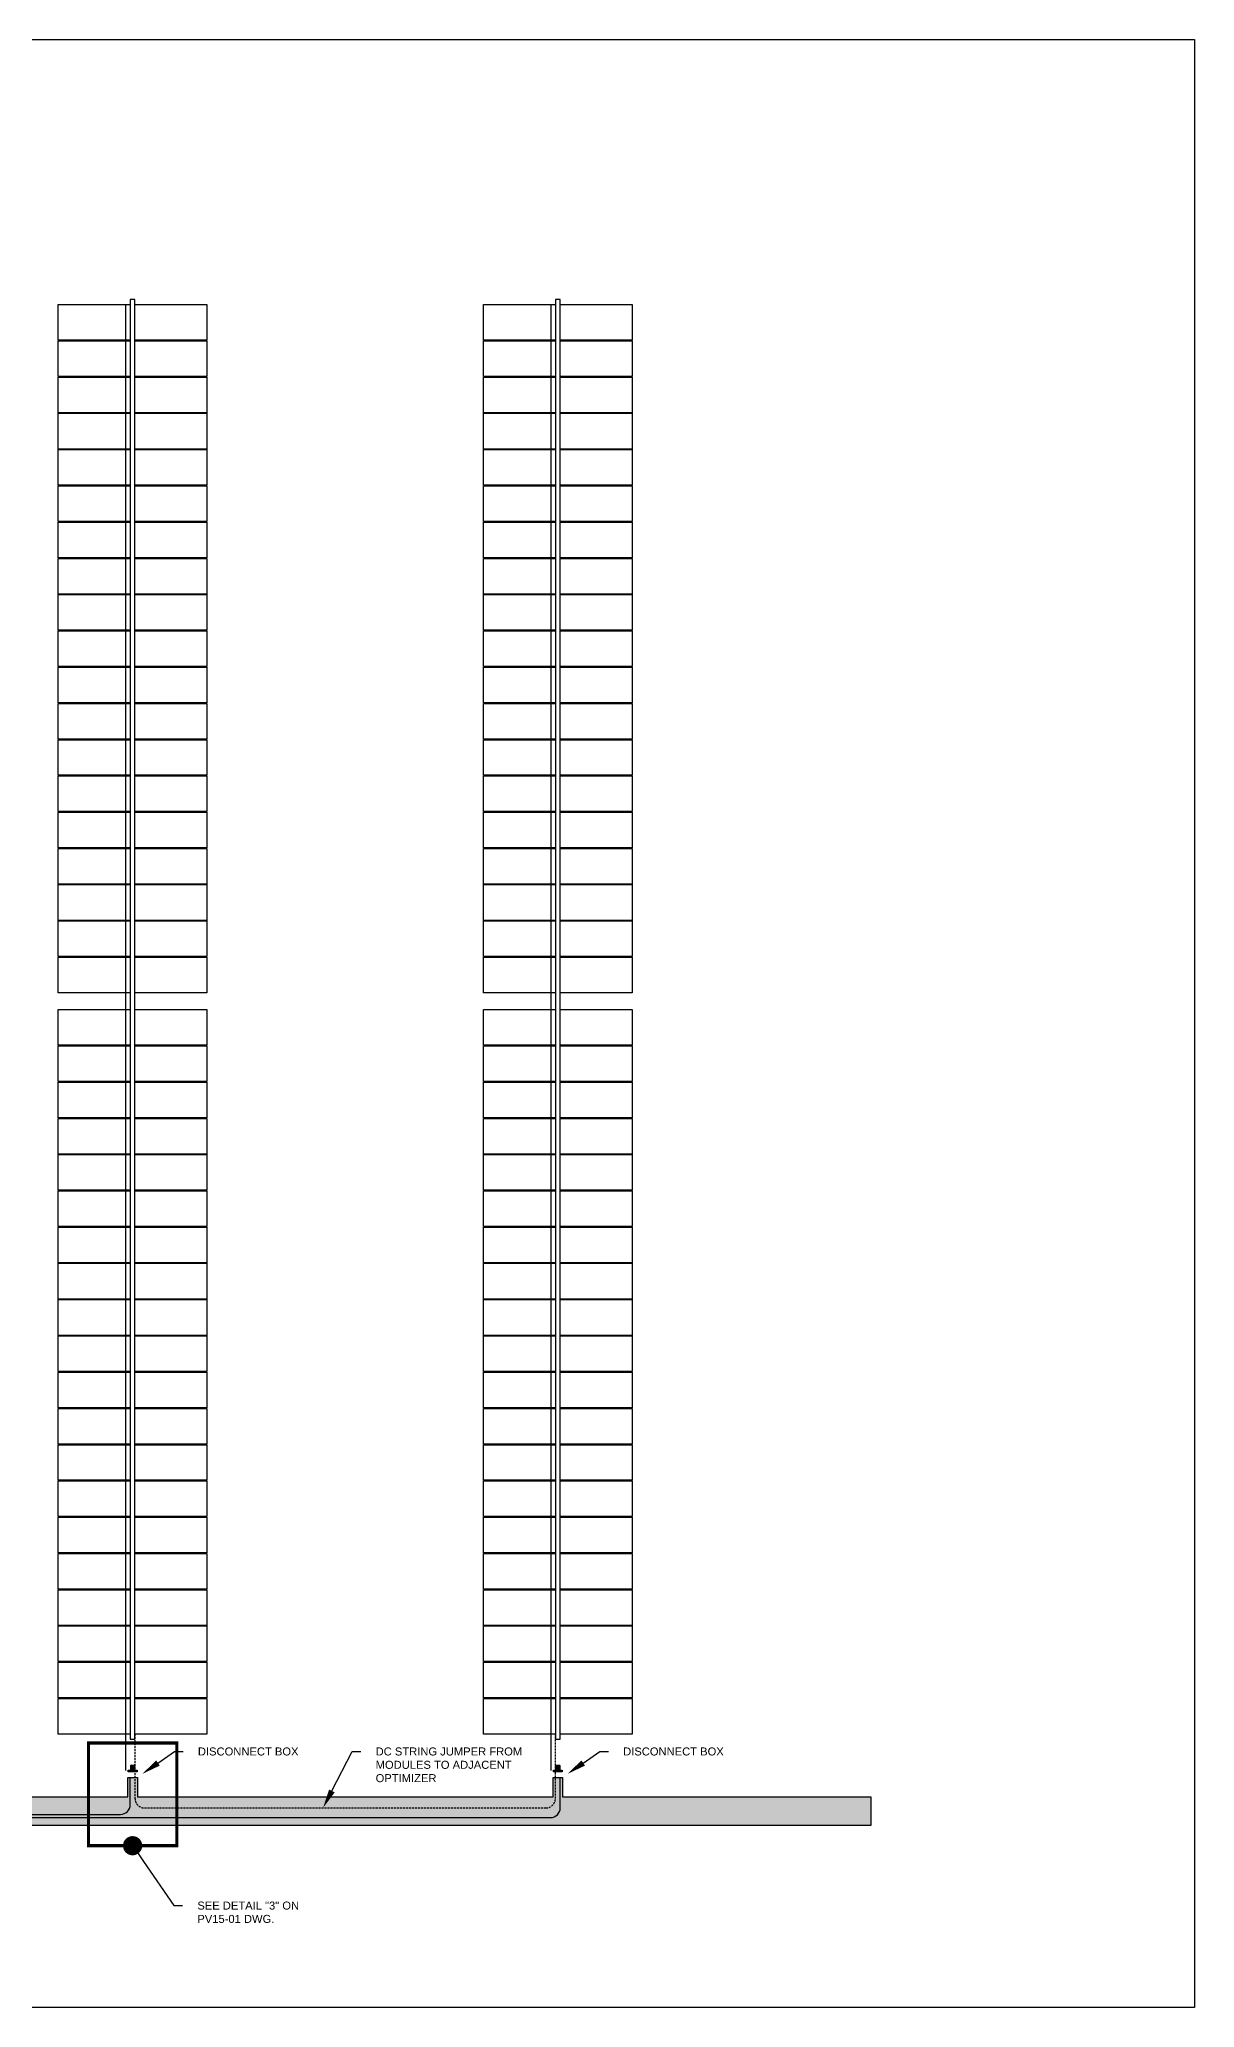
# Model space of a CAD drawing. Header units: feet. Extents: x -12372 to 90117, y -14865 to 4121.
# Drawn here: x 672.9 to 817.3, y -35.6 to 210.4 of the extents above; entities that cross this region are included whole.
import ezdxf
from ezdxf import colors
from ezdxf.entities.mleader import LeaderData, LeaderLine
from ezdxf.lldxf.tags import DXFTag
from ezdxf.math import Vec2, Vec3

# ---------------------------------------------------------------- set-up
doc = ezdxf.new("R2010")
doc.units = ezdxf.units.FT
doc.header["$MEASUREMENT"] = 0
doc.linetypes.add('HIDDEN', pattern=[0.375, 0.25, -0.125])
doc.linetypes.add('PHANTOM2', pattern=[1.25, 0.625, -0.125, 0.125, -0.125, 0.125, -0.125])
for name, color, linetype in [('E-CABL-DF', 10, 'DF_CABLE'), ('E-CABL-DT', 30, 'DC TRUNK FEEDER'), ('E-COMB-BOX', 41, 'Continuous'), ('E-DC STRING', 170, 'HIDDEN'), ('E-TREN', 6, 'Continuous'), ('E-TREN-HATCH', 254, 'Continuous'), ('G-ANNO-TEXT', 1, 'Continuous'), ('G-DETL-LINE', 153, 'PHANTOM2'), ('G-TEXT', 7, 'Continuous'), ('PVcase PV Modules (full frames)', 142, 'Continuous'), ('S-BOLT', 93, 'Continuous'), ('S-STEL-ANGL', 3, 'Continuous')]:
    doc.layers.add(name, color=color, linetype=linetype)
doc.styles.add('NEI-A', font='arial.ttf')
doc.styles.get("Standard").update_dxf_attribs({"font": 'arial.ttf'})
tags = doc.linetypes.add('DC TRUNK FEEDER', pattern='A,0.5,-0.2,["DT",Standard,S=0.1,R=0,X=-0.1,Y=-0.05],-0.2', length=0.9).pattern_tags.tags
tags[6] = DXFTag(74, 10)
doc.linetypes.add('DF_CABLE', pattern='A,1,-0.2,["DF",Standard,S=0.1,R=0,X=-0.1,Y=-0.05],-0.2', length=1.4)

# ---------------------------------------------------------------- blocks, each defined once
blk = doc.blocks.new('BracketAngle_BottomView')
for p, q in [((81.5, 214.5), (70.5, 214.5)), ((72.4, 214.5), (72.4, 214.4)), ((74.4, 214.5), (74.4, 214.4)), ((77.7, 214.5), (77.7, 214.4)), ((79.7, 214.5), (79.7, 214.4))]:
    blk.add_line(p, q)
for points in [[(70.5, 216.4), (81.5, 216.4), (81.5, 214.4), (70.5, 214.4)], [(71.7, 215.7), (71.9, 215.4), (71.7, 215.1), (71.4, 215.1), (71.2, 215.4), (71.4, 215.7)], [(80.4, 215.7), (80.2, 215.4), (80.4, 215.1), (80.7, 215.1), (80.9, 215.4), (80.7, 215.7)]]:
    blk.add_lwpolyline(points, close=True)
for centre in [(71.5, 215.4), (80.5, 215.4)]:
    blk.add_circle(centre, 0.2)
blk = doc.blocks.new('HT72-18X (2x39)')
for points in [[(49978.57, 17293.93), (49978.57, 17143.99), (49979.06, 17143.99), (49979.06, 17293.93), (49978.57, 17293.93)], [(49971.08, 17289.69), (49971.08, 17293.41), (49978.57, 17293.41), (49978.57, 17289.69), (49971.08, 17289.69)], [(49979.06, 17289.69), (49979.06, 17293.41), (49986.56, 17293.41), (49986.56, 17289.69), (49979.06, 17289.69)], [(49971.08, 17285.91), (49971.08, 17289.63), (49978.57, 17289.63), (49978.57, 17285.91), (49971.08, 17285.91)], [(49979.06, 17285.91), (49979.06, 17289.63), (49986.56, 17289.63), (49986.56, 17285.91), (49979.06, 17285.91)], [(49971.08, 17282.14), (49971.08, 17285.86), (49978.57, 17285.86), (49978.57, 17282.14), (49971.08, 17282.14)], [(49979.06, 17282.14), (49979.06, 17285.86), (49986.56, 17285.86), (49986.56, 17282.14), (49979.06, 17282.14)], [(49971.08, 17278.36), (49971.08, 17282.08), (49978.57, 17282.08), (49978.57, 17278.36), (49971.08, 17278.36)], [(49979.06, 17278.36), (49979.06, 17282.08), (49986.56, 17282.08), (49986.56, 17278.36), (49979.06, 17278.36)], [(49971.08, 17274.59), (49971.08, 17278.3), (49978.57, 17278.3), (49978.57, 17274.59), (49971.08, 17274.59)], [(49979.06, 17274.59), (49979.06, 17278.3), (49986.56, 17278.3), (49986.56, 17274.59), (49979.06, 17274.59)], [(49971.08, 17270.81), (49971.08, 17274.53), (49978.57, 17274.53), (49978.57, 17270.81), (49971.08, 17270.81)], [(49979.06, 17270.81), (49979.06, 17274.53), (49986.56, 17274.53), (49986.56, 17270.81), (49979.06, 17270.81)], [(49971.08, 17267.03), (49971.08, 17270.75), (49978.57, 17270.75), (49978.57, 17267.03), (49971.08, 17267.03)], [(49979.06, 17267.03), (49979.06, 17270.75), (49986.56, 17270.75), (49986.56, 17267.03), (49979.06, 17267.03)], [(49971.08, 17263.26), (49971.08, 17266.97), (49978.57, 17266.97), (49978.57, 17263.26), (49971.08, 17263.26)], [(49979.06, 17263.26), (49979.06, 17266.97), (49986.56, 17266.97), (49986.56, 17263.26), (49979.06, 17263.26)], [(49971.08, 17259.48), (49971.08, 17263.2), (49978.57, 17263.2), (49978.57, 17259.48), (49971.08, 17259.48)], [(49979.06, 17259.48), (49979.06, 17263.2), (49986.56, 17263.2), (49986.56, 17259.48), (49979.06, 17259.48)], [(49971.08, 17255.7), (49971.08, 17259.42), (49978.57, 17259.42), (49978.57, 17255.7), (49971.08, 17255.7)], [(49979.06, 17255.7), (49979.06, 17259.42), (49986.56, 17259.42), (49986.56, 17255.7), (49979.06, 17255.7)], [(49971.08, 17251.93), (49971.08, 17255.65), (49978.57, 17255.65), (49978.57, 17251.93), (49971.08, 17251.93)], [(49979.06, 17251.93), (49979.06, 17255.65), (49986.56, 17255.65), (49986.56, 17251.93), (49979.06, 17251.93)], [(49971.08, 17248.15), (49971.08, 17251.87), (49978.57, 17251.87), (49978.57, 17248.15), (49971.08, 17248.15)], [(49979.06, 17248.15), (49979.06, 17251.87), (49986.56, 17251.87), (49986.56, 17248.15), (49979.06, 17248.15)], [(49971.08, 17244.38), (49971.08, 17248.09), (49978.57, 17248.09), (49978.57, 17244.38), (49971.08, 17244.38)], [(49979.06, 17244.38), (49979.06, 17248.09), (49986.56, 17248.09), (49986.56, 17244.38), (49979.06, 17244.38)], [(49971.08, 17240.6), (49971.08, 17244.32), (49978.57, 17244.32), (49978.57, 17240.6), (49971.08, 17240.6)], [(49979.06, 17240.6), (49979.06, 17244.32), (49986.56, 17244.32), (49986.56, 17240.6), (49979.06, 17240.6)], [(49971.08, 17236.82), (49971.08, 17240.54), (49978.57, 17240.54), (49978.57, 17236.82), (49971.08, 17236.82)], [(49979.06, 17236.82), (49979.06, 17240.54), (49986.56, 17240.54), (49986.56, 17236.82), (49979.06, 17236.82)], [(49971.08, 17233.05), (49971.08, 17236.76), (49978.57, 17236.76), (49978.57, 17233.05), (49971.08, 17233.05)], [(49979.06, 17233.05), (49979.06, 17236.76), (49986.56, 17236.76), (49986.56, 17233.05), (49979.06, 17233.05)], [(49971.08, 17229.27), (49971.08, 17232.99), (49978.57, 17232.99), (49978.57, 17229.27), (49971.08, 17229.27)], [(49979.06, 17229.27), (49979.06, 17232.99), (49986.56, 17232.99), (49986.56, 17229.27), (49979.06, 17229.27)], [(49971.08, 17225.49), (49971.08, 17229.21), (49978.57, 17229.21), (49978.57, 17225.49), (49971.08, 17225.49)], [(49979.06, 17225.49), (49979.06, 17229.21), (49986.56, 17229.21), (49986.56, 17225.49), (49979.06, 17225.49)], [(49971.08, 17221.72), (49971.08, 17225.44), (49978.57, 17225.44), (49978.57, 17221.72), (49971.08, 17221.72)], [(49979.06, 17221.72), (49979.06, 17225.44), (49986.56, 17225.44), (49986.56, 17221.72), (49979.06, 17221.72)], [(49971.08, 17216.26), (49971.08, 17219.98), (49978.57, 17219.98), (49978.57, 17216.26), (49971.08, 17216.26)], [(49979.06, 17216.26), (49979.06, 17219.98), (49986.56, 17219.98), (49986.56, 17216.26), (49979.06, 17216.26)], [(49971.08, 17212.49), (49971.08, 17216.2), (49978.57, 17216.2), (49978.57, 17212.49), (49971.08, 17212.49)], [(49979.06, 17212.49), (49979.06, 17216.2), (49986.56, 17216.2), (49986.56, 17212.49), (49979.06, 17212.49)], [(49971.08, 17208.71), (49971.08, 17212.43), (49978.57, 17212.43), (49978.57, 17208.71), (49971.08, 17208.71)], [(49979.06, 17208.71), (49979.06, 17212.43), (49986.56, 17212.43), (49986.56, 17208.71), (49979.06, 17208.71)], [(49971.08, 17204.93), (49971.08, 17208.65), (49978.57, 17208.65), (49978.57, 17204.93), (49971.08, 17204.93)], [(49979.06, 17204.93), (49979.06, 17208.65), (49986.56, 17208.65), (49986.56, 17204.93), (49979.06, 17204.93)], [(49971.08, 17201.16), (49971.08, 17204.87), (49978.57, 17204.87), (49978.57, 17201.16), (49971.08, 17201.16)], [(49979.06, 17201.16), (49979.06, 17204.87), (49986.56, 17204.87), (49986.56, 17201.16), (49979.06, 17201.16)], [(49971.08, 17197.38), (49971.08, 17201.1), (49978.57, 17201.1), (49978.57, 17197.38), (49971.08, 17197.38)], [(49979.06, 17197.38), (49979.06, 17201.1), (49986.56, 17201.1), (49986.56, 17197.38), (49979.06, 17197.38)], [(49971.08, 17193.6), (49971.08, 17197.32), (49978.57, 17197.32), (49978.57, 17193.6), (49971.08, 17193.6)], [(49979.06, 17193.6), (49979.06, 17197.32), (49986.56, 17197.32), (49986.56, 17193.6), (49979.06, 17193.6)], [(49971.08, 17189.83), (49971.08, 17193.55), (49978.57, 17193.55), (49978.57, 17189.83), (49971.08, 17189.83)], [(49979.06, 17189.83), (49979.06, 17193.55), (49986.56, 17193.55), (49986.56, 17189.83), (49979.06, 17189.83)], [(49971.08, 17186.05), (49971.08, 17189.77), (49978.57, 17189.77), (49978.57, 17186.05), (49971.08, 17186.05)], [(49979.06, 17186.05), (49979.06, 17189.77), (49986.56, 17189.77), (49986.56, 17186.05), (49979.06, 17186.05)], [(49971.08, 17182.28), (49971.08, 17185.99), (49978.57, 17185.99), (49978.57, 17182.28), (49971.08, 17182.28)], [(49979.06, 17182.28), (49979.06, 17185.99), (49986.56, 17185.99), (49986.56, 17182.28), (49979.06, 17182.28)], [(49971.08, 17178.5), (49971.08, 17182.22), (49978.57, 17182.22), (49978.57, 17178.5), (49971.08, 17178.5)], [(49979.06, 17178.5), (49979.06, 17182.22), (49986.56, 17182.22), (49986.56, 17178.5), (49979.06, 17178.5)], [(49971.08, 17174.72), (49971.08, 17178.44), (49978.57, 17178.44), (49978.57, 17174.72), (49971.08, 17174.72)], [(49979.06, 17174.72), (49979.06, 17178.44), (49986.56, 17178.44), (49986.56, 17174.72), (49979.06, 17174.72)], [(49971.08, 17170.95), (49971.08, 17174.66), (49978.57, 17174.66), (49978.57, 17170.95), (49971.08, 17170.95)], [(49979.06, 17170.95), (49979.06, 17174.66), (49986.56, 17174.66), (49986.56, 17170.95), (49979.06, 17170.95)], [(49971.08, 17167.17), (49971.08, 17170.89), (49978.57, 17170.89), (49978.57, 17167.17), (49971.08, 17167.17)], [(49979.06, 17167.17), (49979.06, 17170.89), (49986.56, 17170.89), (49986.56, 17167.17), (49979.06, 17167.17)], [(49971.08, 17163.39), (49971.08, 17167.11), (49978.57, 17167.11), (49978.57, 17163.39), (49971.08, 17163.39)], [(49979.06, 17163.39), (49979.06, 17167.11), (49986.56, 17167.11), (49986.56, 17163.39), (49979.06, 17163.39)], [(49971.08, 17159.62), (49971.08, 17163.34), (49978.57, 17163.34), (49978.57, 17159.62), (49971.08, 17159.62)], [(49979.06, 17159.62), (49979.06, 17163.34), (49986.56, 17163.34), (49986.56, 17159.62), (49979.06, 17159.62)], [(49971.08, 17155.84), (49971.08, 17159.56), (49978.57, 17159.56), (49978.57, 17155.84), (49971.08, 17155.84)], [(49979.06, 17155.84), (49979.06, 17159.56), (49986.56, 17159.56), (49986.56, 17155.84), (49979.06, 17155.84)], [(49971.08, 17152.07), (49971.08, 17155.78), (49978.57, 17155.78), (49978.57, 17152.07), (49971.08, 17152.07)], [(49979.06, 17152.07), (49979.06, 17155.78), (49986.56, 17155.78), (49986.56, 17152.07), (49979.06, 17152.07)], [(49971.08, 17148.29), (49971.08, 17152.01), (49978.57, 17152.01), (49978.57, 17148.29), (49971.08, 17148.29)], [(49979.06, 17148.29), (49979.06, 17152.01), (49986.56, 17152.01), (49986.56, 17148.29), (49979.06, 17148.29)], [(49971.08, 17144.51), (49971.08, 17148.23), (49978.57, 17148.23), (49978.57, 17144.51), (49971.08, 17144.51)], [(49979.06, 17144.51), (49979.06, 17148.23), (49986.56, 17148.23), (49986.56, 17144.51), (49979.06, 17144.51)]]:
    blk.add_lwpolyline(points)
blk = doc.blocks.new('_Dot')
at = {"color": 0, "linetype": 'ByBlock', "lineweight": -2}
blk.add_line((-0.5, 0), (-1, 0), dxfattribs=at)
at = {"color": 0, "linetype": 'ByBlock', "const_width": 0.5}
blk.add_lwpolyline([(-0.25, 0, 1), (0.25, 0, 1)], format="xyb", close=True, dxfattribs=at)
blk = doc.blocks.new('*U43')
at = {"layer": 'Defpoints'}
blk.add_lwpolyline([(0, 20.5), (31.005, 20.5), (31.005, 0), (0, 0)], close=True, dxfattribs=at)

msp = doc.modelspace()

# ---------------------------------------------------------------- hatches: boundary and pattern name
at = {"layer": 'E-TREN-HATCH'}
h = msp.add_hatch(color=256, dxfattribs=at)
h.dxf.hatch_style = 1
h.paths.add_polyline_path([(776.86, -9.27), (738.33, -9.27), (738.33, -6.87), (737.13, -6.87), (737.13, -9.27), (685.19, -9.27), (685.19, -6.87), (683.99, -6.87), (683.99, -9.27), (632.06, -9.27), (632.06, -6.87), (630.86, -6.87), (630.86, -9.27), (578.92, -9.27), (578.92, -6.87), (577.72, -6.87), (577.72, -9.27), (525.71, -9.27), (525.71, -6.87), (524.51, -6.87), (524.51, -9.27), (472.57, -9.27), (472.57, -6.87), (471.37, -6.87), (471.37, -9.27), (450.41, -9.27), (450.41, -12.87), (776.86, -12.87)])
at = {"layer": 'S-BOLT'}
h = msp.add_hatch(dxfattribs=at)
h.set_pattern_fill('ANSI31', color=256, scale=0.1)
h.set_pattern_definition([(45, (682.444926, -12.7723), (-0.008838835, 0.008838835), [])])
h.paths.add_polyline_path([(684.84, -5.63), (684.79, -5.63), (684.79, -5.96), (684.84, -5.96)])
h.paths.add_polyline_path([(684.84, -6.04), (684.79, -6.04), (684.79, -6.15), (684.84, -6.15)])
h.paths.add_polyline_path([(684.4, -6.04), (684.35, -6.04), (684.35, -6.15), (684.4, -6.15)])
h.paths.add_polyline_path([(684.35, -5.63), (684.35, -5.96), (684.4, -5.96), (684.4, -5.63)])
h = msp.add_hatch(dxfattribs=at)
h.set_pattern_fill('ANSI31', color=256, scale=0.1)
h.set_pattern_definition([(45, (735.580926, -12.7723), (-0.008838835, 0.008838835), [])])
h.paths.add_polyline_path([(737.97, -5.63), (737.92, -5.63), (737.92, -5.96), (737.97, -5.96)])
h.paths.add_polyline_path([(737.97, -6.04), (737.92, -6.04), (737.92, -6.15), (737.97, -6.15)])
h.paths.add_polyline_path([(737.54, -6.04), (737.49, -6.04), (737.49, -6.15), (737.54, -6.15)])
h.paths.add_polyline_path([(737.49, -5.63), (737.49, -5.96), (737.54, -5.96), (737.54, -5.63)])

# ---------------------------------------------------------------- linework, layer by layer
at = {"layer": 'E-CABL-DF', "ltscale": 0.5, "flags": 128}
for points in [[(450.41, -11.87), (736.83, -11.87, 0.414214), (738.03, -10.67), (738.03, -6.87)], [(450.41, -11.47), (683.09, -11.47, 0.414214), (684.29, -10.27), (684.29, -6.87)]]:
    msp.add_lwpolyline(points, format="xyb", dxfattribs=at)
at = {"layer": 'E-CABL-DT'}
for points in [[(683.75, -5.97), (683.75, 177.23)], [(736.89, -5.97), (736.89, 177.23)]]:
    msp.add_lwpolyline(points, dxfattribs=at)
at = {"layer": 'E-COMB-BOX', "const_width": 0.005}
for points in [[(683.39, -5.97), (683.39, -6.87), (685.79, -6.87), (685.79, -5.97)], [(685.79, -5.97), (683.39, -5.97)], [(683.39, -6.77), (685.79, -6.77)], [(736.53, -5.97), (736.53, -6.87), (738.93, -6.87), (738.93, -5.97)], [(738.93, -5.97), (736.53, -5.97)], [(736.53, -6.77), (738.93, -6.77)]]:
    msp.add_lwpolyline(points, dxfattribs=at)
at = {"layer": 'E-TREN'}
msp.add_lwpolyline([(632.06, -9.27), (683.99, -9.27), (683.99, -6.87), (685.19, -6.87), (685.19, -9.27), (737.13, -9.27), (737.13, -6.87), (738.33, -6.87), (738.33, -9.27), (776.86, -9.27), (776.86, -12.87), (450.41, -12.87)], dxfattribs=at)
at = {"layer": 'G-TEXT', "flags": 128}
for points in [[(684.41, -5.96), (684.78, -5.96), (684.78, -5.94), (684.63, -5.94, -0.414214), (684.6, -5.92), (684.6, -5.41, -0.414214), (684.63, -5.39), (684.78, -5.39), (684.78, -5.37), (684.41, -5.37), (684.41, -5.39), (684.56, -5.39, -0.414214), (684.59, -5.41), (684.59, -5.92, -0.414214), (684.56, -5.94), (684.41, -5.94), (684.41, -5.96)], [(737.54, -5.96), (737.92, -5.96), (737.92, -5.94), (737.76, -5.94, -0.414214), (737.74, -5.92), (737.74, -5.41, -0.414214), (737.76, -5.39), (737.92, -5.39), (737.92, -5.37), (737.54, -5.37), (737.54, -5.39), (737.7, -5.39, -0.414214), (737.72, -5.41), (737.72, -5.92, -0.414214), (737.7, -5.94), (737.54, -5.94), (737.54, -5.96)]]:
    msp.add_lwpolyline(points, format="xyb", dxfattribs=at)
at = {"layer": 'S-BOLT'}
for p, q in [((684.3, -6.01), (684.3, -5.97)), ((684.31, -6.04), (684.31, -6.01)), ((684.44, -6.04), (684.31, -6.04)), ((684.38, -6.01), (684.39, -5.99)), ((684.39, -6.01), (684.41, -5.99)), ((684.4, -5.32), (684.79, -5.32)), ((684.4, -5.37), (684.79, -5.37)), ((684.44, -6.04), (684.44, -6.01)), ((684.74, -6.01), (684.74, -5.97)), ((684.75, -6.04), (684.75, -6.01)), ((684.88, -6.04), (684.75, -6.04)), ((684.81, -6.01), (684.83, -5.99)), ((684.83, -6.01), (684.84, -5.99)), ((684.88, -6.04), (684.88, -6.01)), ((737.43, -6.01), (737.43, -5.97)), ((737.45, -6.04), (737.45, -6.01)), ((737.57, -6.04), (737.45, -6.04)), ((737.51, -6.01), (737.53, -5.99)), ((737.53, -6.01), (737.54, -5.99)), ((737.54, -5.32), (737.92, -5.32)), ((737.54, -5.37), (737.92, -5.37)), ((737.57, -6.04), (737.57, -6.01)), ((737.87, -6.01), (737.87, -5.97)), ((737.89, -6.04), (737.89, -6.01)), ((738.01, -6.04), (737.89, -6.04)), ((737.95, -6.01), (737.97, -5.99)), ((737.96, -6.01), (737.98, -5.99)), ((738.01, -6.04), (738.01, -6.01))]:
    msp.add_line(p, q, dxfattribs=at)
for points in [[(684.3, -5.97), (684.45, -5.97)], [(684.45, -5.97), (684.45, -6.01), (684.3, -6.01)], [(684.3, -5.99), (684.45, -5.99)], [(684.4, -5.37), (684.4, -5.96), (684.35, -5.96), (684.35, -5.37)], [(684.35, -5.63), (684.4, -5.63)], [(684.4, -6.04), (684.4, -6.15), (684.35, -6.15), (684.35, -6.04)], [(684.74, -5.97), (684.89, -5.97)], [(684.89, -5.97), (684.89, -6.01), (684.74, -6.01)], [(684.74, -5.99), (684.89, -5.99)], [(684.84, -5.37), (684.84, -5.96), (684.79, -5.96), (684.79, -5.37)], [(684.79, -5.63), (684.84, -5.63)], [(684.84, -6.04), (684.84, -6.15), (684.79, -6.15), (684.79, -6.04)], [(737.43, -5.97), (737.59, -5.97)], [(737.59, -5.97), (737.59, -6.01), (737.43, -6.01)], [(737.43, -5.99), (737.59, -5.99)], [(737.54, -5.37), (737.54, -5.96), (737.49, -5.96), (737.49, -5.37)], [(737.49, -5.63), (737.54, -5.63)], [(737.54, -6.04), (737.54, -6.15), (737.49, -6.15), (737.49, -6.04)], [(737.87, -5.97), (738.03, -5.97)], [(738.03, -5.97), (738.03, -6.01), (737.87, -6.01)], [(737.87, -5.99), (738.03, -5.99)], [(737.97, -5.37), (737.97, -5.96), (737.92, -5.96), (737.92, -5.37)], [(737.92, -5.63), (737.97, -5.63)], [(737.97, -6.04), (737.97, -6.15), (737.92, -6.15), (737.92, -6.04)]]:
    msp.add_lwpolyline(points, dxfattribs=at)
for centre, start, end in [((684.4, -5.37), 90, 180), ((684.79, -5.37), 0, 90), ((737.54, -5.37), 90, 180), ((737.92, -5.37), 0, 90)]:
    msp.add_arc(centre, 0.05, start, end, dxfattribs=at)

# ---------------------------------------------------------------- block references
at = {"layer": 'PVcase PV Modules (full frames)', "color": 144, "true_color": 0x007ca5, "xscale": 1.2, "yscale": 1.2, "zscale": 1.2}
for p in [(-59289.99, -20574.86), (-59236.85, -20574.86)]:
    msp.add_blockref('HT72-18X (2x39)', p, dxfattribs=at)
at = {"layer": 'S-STEL-ANGL', "xscale": 0.1, "yscale": 0.1, "zscale": 0.1, "rotation": 180}
for p in [(692.2, 15.48), (745.33, 15.48)]:
    msp.add_blockref('BracketAngle_BottomView', p, dxfattribs=at)

# ---------------------------------------------------------------- next in the draw order: leaders
at = {"layer": 'G-ANNO-TEXT'}
ml = msp.add_multileader_mtext('Standard', dxfattribs=at)
ml.set_content('\\pxql,t3.00005;DISCONNECT BOX', color=256, style='NEI-A')
ml.set_leader_properties()
ml.build(insert=Vec2(0, 0))
ml.multileader.update_dxf_attribs({"dogleg_length": 3.07, "arrow_head_size": 2.4})
ctx = ml.context
ctx.base_point, ctx.char_height, ctx.arrow_head_size, ctx.landing_gap_size, ctx.plane_origin = Vec3(690.91, -3.62), 1, 2.4, 1.84, Vec3(1649.87, -669.19)
notes = []
notes.append((ctx, [(0, (1, 1, 0), (689.83, -3.62), (1, 0), 1.08, [(1, [(685.79, -6.42)], 0, [])])]))
ctx.mtext.insert, ctx.mtext.width, ctx.mtext.flow_direction = Vec3(692.75, -3.11), 15.0906, 5
ctx.mtext.has_bg_fill, ctx.mtext.bg_color, ctx.mtext.bg_scale_factor, ctx.mtext.bg_transparency, ctx.mtext.use_window_bg_color = 1, -1073741824, 1.5, 0, 1
ml = msp.add_multileader_mtext('Standard', dxfattribs=at)
ml.set_content('\\pxql,t3.00005;DISCONNECT BOX', color=256, style='NEI-A')
ml.set_leader_properties()
ml.build(insert=Vec2(0, 0))
ml.multileader.update_dxf_attribs({"dogleg_length": 3.07, "arrow_head_size": 2.4})
ctx = ml.context
ctx.base_point, ctx.char_height, ctx.arrow_head_size, ctx.landing_gap_size, ctx.plane_origin = Vec3(744.05, -3.62), 1, 2.4, 1.84, Vec3(1703.01, -669.19)
notes.append((ctx, [(0, (1, 1, 0), (742.97, -3.62), (1, 0), 1.08, [(1, [(738.93, -6.42)], 0, [])])]))
ctx.mtext.insert, ctx.mtext.width, ctx.mtext.flow_direction = Vec3(745.89, -3.11), 15.0906, 5
ctx.mtext.has_bg_fill, ctx.mtext.bg_color, ctx.mtext.bg_scale_factor, ctx.mtext.bg_transparency, ctx.mtext.use_window_bg_color = 1, -1073741824, 1.5, 0, 1
for ctx, leaders in notes:
    for number, flags, end, landing, length, lines in leaders:
        leader = LeaderData()
        leader.index, (leader.has_last_leader_line, leader.has_dogleg_vector, leader.attachment_direction) = number, flags
        leader.last_leader_point, leader.dogleg_vector, leader.dogleg_length = Vec3(end), Vec3(landing), length
        for number, points, colour, breaks in lines:
            line = LeaderLine()
            line.index, line.vertices, line.color, line.breaks = number, Vec3.list(points), colors.encode_raw_color(colour), breaks
            leader.lines.append(line)
        ctx.leaders.append(leader)

# ---------------------------------------------------------------- next in the draw order: linework, layer by layer
at = {"layer": 'E-DC STRING'}
msp.add_lwpolyline([(684.89, -1.44), (684.89, -9.47, 0.414214), (686.09, -10.67), (736.23, -10.67, 0.414214), (737.43, -9.47), (737.43, -1.44)], format="xyb", dxfattribs=at)
at = {"layer": 'G-DETL-LINE', "const_width": 0.4}
msp.add_lwpolyline([(679.08, -2.55), (690.11, -2.55), (690.11, -15.39), (679.08, -15.39)], close=True, dxfattribs=at)

# ---------------------------------------------------------------- next in the draw order: leaders
at = {"layer": 'G-ANNO-TEXT'}
ml = msp.add_multileader_mtext('Standard', dxfattribs=at)
ml.set_content('\\pxql,t3.00005;DC STRING JUMPER FROM MODULES TO ADJACENT OPTIMIZER', color=256, style='NEI-A')
ml.set_leader_properties()
ml.build(insert=Vec2(0, 0))
ml.multileader.update_dxf_attribs({"dogleg_length": 3.07, "arrow_head_size": 2.4})
ctx = ml.context
ctx.base_point, ctx.char_height, ctx.arrow_head_size, ctx.landing_gap_size, ctx.plane_origin = Vec3(713.12, -3.62), 1, 2.4, 1.84, Vec3(1673.46, -669.19)
notes = []
notes.append((ctx, [(0, (1, 1, 0), (712.04, -3.62), (1, 0), 1.08, [(1, [(708.39, -10.67)], 0, [])])]))
ctx.mtext.insert, ctx.mtext.width, ctx.mtext.flow_direction = Vec3(714.96, -3.11), 18.4319, 5
ctx.mtext.has_bg_fill, ctx.mtext.bg_color, ctx.mtext.bg_scale_factor, ctx.mtext.bg_transparency, ctx.mtext.use_window_bg_color = 1, -1073741824, 1.5, 0, 1
ml = msp.add_multileader_mtext('Standard', dxfattribs=at)
ml.set_content('\\pxql,t3.00005;SEE DETAIL "3" ON PV15-01 DWG.', color=256, style='NEI-A')
ml.set_leader_properties()
ml.set_arrow_properties(name='DOT')
ml.build(insert=Vec2(0, 0))
ml.multileader.update_dxf_attribs({"dogleg_length": 3.07, "arrow_head_size": 2.4})
ctx = ml.context
ctx.base_point, ctx.char_height, ctx.arrow_head_size, ctx.landing_gap_size, ctx.plane_origin = Vec3(690.83, -22.88), 1, 2.4, 1.84, Vec3(1649.79, -688.45)
notes.append((ctx, [(0, (1, 1, 0), (689.75, -22.88), (1, 0), 1.08, [(1, [(684.59, -15.39)], 0, [])])]))
ctx.mtext.insert, ctx.mtext.width, ctx.mtext.flow_direction = Vec3(692.68, -22.37), 14.3989, 5
ctx.mtext.has_bg_fill, ctx.mtext.bg_color, ctx.mtext.bg_scale_factor, ctx.mtext.bg_transparency, ctx.mtext.use_window_bg_color = 1, -1073741824, 1.5, 0, 1
for ctx, leaders in notes:
    for number, flags, end, landing, length, lines in leaders:
        leader = LeaderData()
        leader.index, (leader.has_last_leader_line, leader.has_dogleg_vector, leader.attachment_direction) = number, flags
        leader.last_leader_point, leader.dogleg_vector, leader.dogleg_length = Vec3(end), Vec3(landing), length
        for number, points, colour, breaks in lines:
            line = LeaderLine()
            line.index, line.vertices, line.color, line.breaks = number, Vec3.list(points), colors.encode_raw_color(colour), breaks
            leader.lines.append(line)
        ctx.leaders.append(leader)

# ---------------------------------------------------------------- next in the draw order: block references
at = {"layer": 'Defpoints', "xscale": 12, "yscale": 12, "zscale": 12}
msp.add_blockref('*U43', (445.25, -35.63), dxfattribs=at)

doc.saveas('drawing.dxf')
